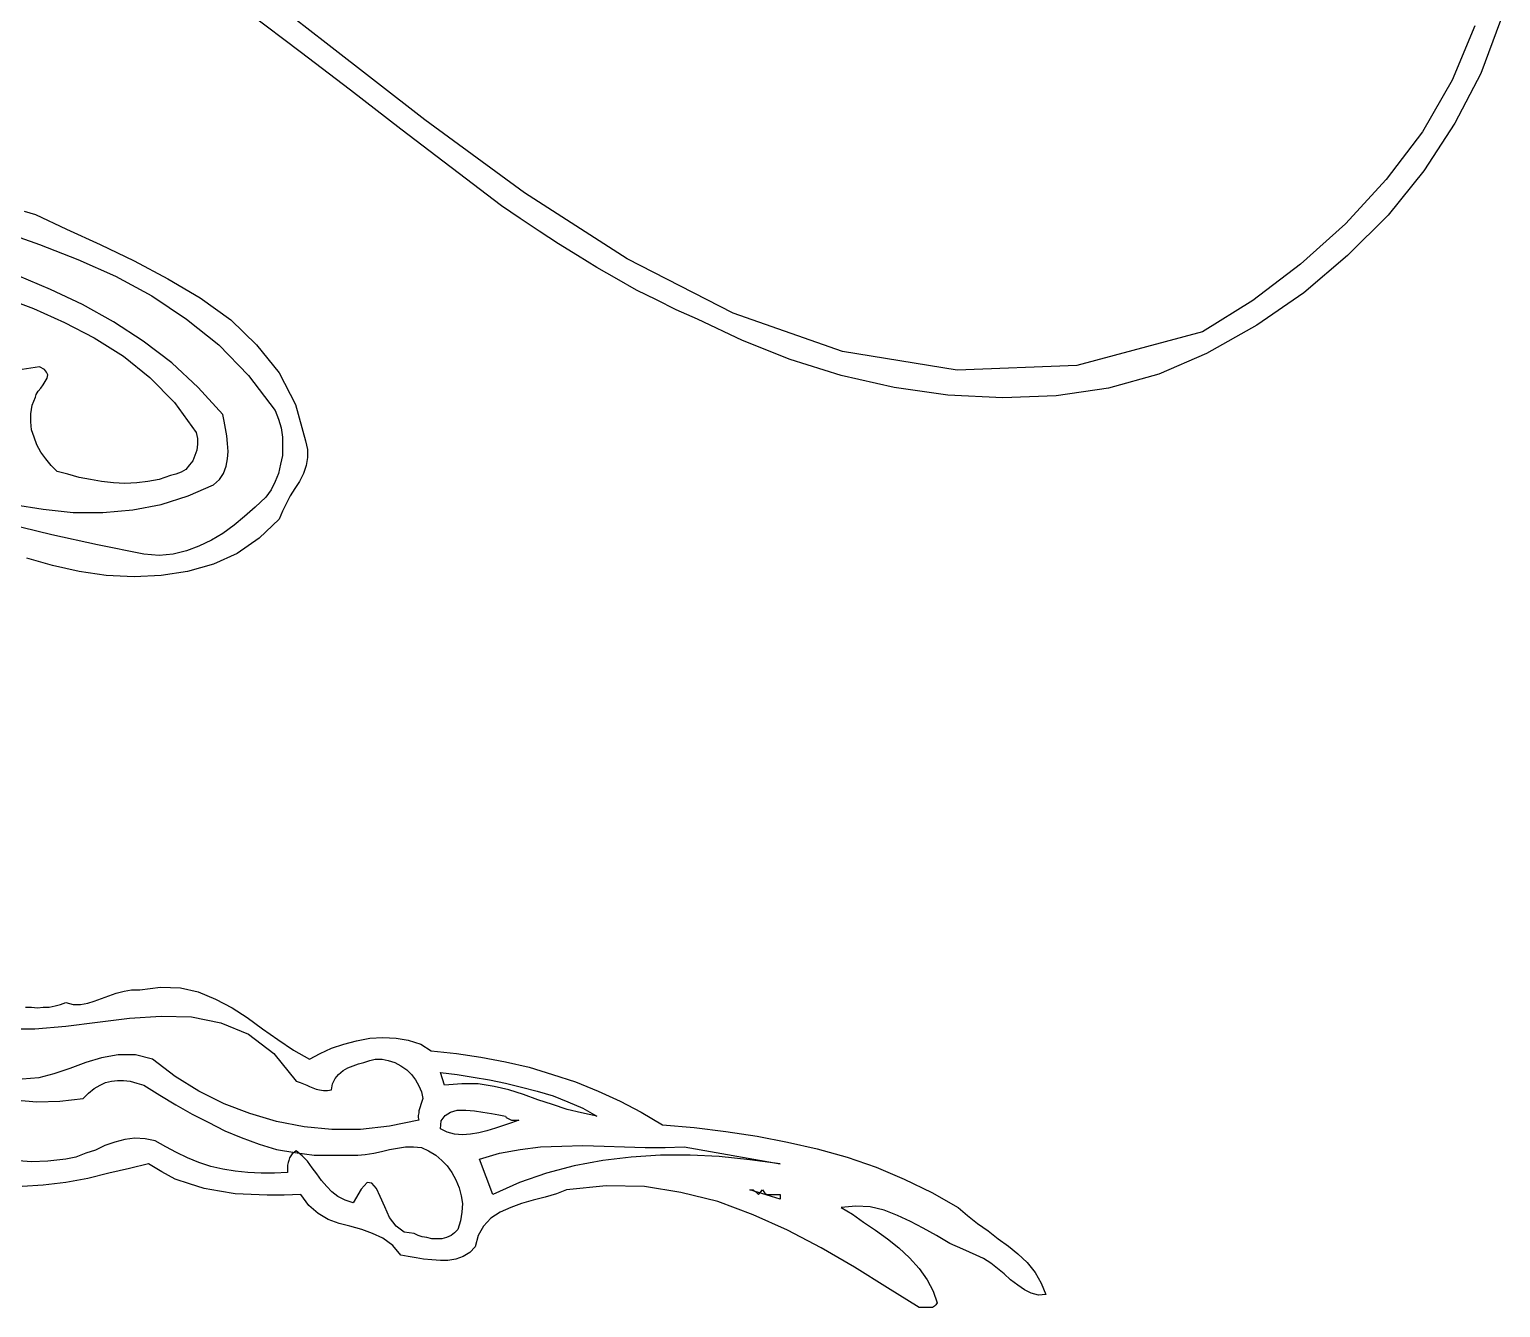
# Model space of a CAD drawing. Extents: x 0.04 to 6.8, y 0.03 to 8.42.
# Drawn here: x 4.55 to 6.772, y 0.914 to 2.845 of the extents above; entities that cross this region are included whole.
import ezdxf

# ---------------------------------------------------------------- set-up
doc = ezdxf.new("R2010")
doc.units = 0
doc.layers.add('1', color=7, linetype='Continuous')

msp = doc.modelspace()

# ---------------------------------------------------------------- linework, layer by layer
for points in [[(6.772, 2.858), (6.742, 2.778), (6.703, 2.703), (6.656, 2.631), (6.602, 2.564), (6.541, 2.503), (6.475, 2.447), (6.404, 2.398), (6.328, 2.355), (6.256, 2.324), (6.18, 2.303), (6.101, 2.291), (6.02, 2.288), (5.937, 2.292), (5.856, 2.304), (5.776, 2.322), (5.699, 2.346), (5.627, 2.375), (5.559, 2.407), (5.527, 2.421), (5.497, 2.436), (5.467, 2.451), (5.437, 2.468), (5.407, 2.485), (5.378, 2.503), (5.349, 2.521), (5.32, 2.54), (5.291, 2.559), (5.263, 2.578), (5.187, 2.636), (5.111, 2.694), (5.035, 2.753), (4.959, 2.811), (4.883, 2.868)], [(4.542, 2.57), (4.559, 2.565), (4.606, 2.543), (4.657, 2.52), (4.708, 2.495), (4.759, 2.468), (4.808, 2.439), (4.854, 2.406), (4.893, 2.368), (4.927, 2.326), (4.952, 2.278), (4.967, 2.223), (4.97, 2.21), (4.97, 2.198), (4.968, 2.186), (4.964, 2.174), (4.958, 2.162), (4.951, 2.151), (4.944, 2.14), (4.938, 2.128), (4.932, 2.117), (4.927, 2.105), (4.897, 2.076), (4.864, 2.053), (4.828, 2.037), (4.789, 2.026), (4.749, 2.02), (4.708, 2.018), (4.666, 2.02), (4.625, 2.026), (4.585, 2.035), (4.546, 2.046)], [(4.544, 1.368), (4.553, 1.368), (4.562, 1.367), (4.571, 1.368), (4.58, 1.368), (4.589, 1.37), (4.597, 1.372), (4.605, 1.375), (4.616, 1.372), (4.627, 1.372), (4.638, 1.374), (4.648, 1.377), (4.659, 1.381), (4.67, 1.385), (4.681, 1.389), (4.693, 1.392), (4.704, 1.394), (4.717, 1.394), (4.748, 1.398), (4.778, 1.397), (4.805, 1.391), (4.831, 1.38), (4.856, 1.367), (4.879, 1.352), (4.902, 1.335), (4.925, 1.319), (4.949, 1.303), (4.973, 1.289), (4.989, 1.298), (5.006, 1.306), (5.025, 1.312), (5.044, 1.317), (5.064, 1.321), (5.084, 1.322), (5.104, 1.321), (5.122, 1.318), (5.141, 1.312), (5.157, 1.302), (5.195, 1.298), (5.232, 1.292), (5.269, 1.285), (5.305, 1.277), (5.34, 1.266), (5.375, 1.255), (5.409, 1.241), (5.442, 1.226), (5.474, 1.209), (5.506, 1.19), (5.554, 1.186), (5.602, 1.18), (5.649, 1.173), (5.695, 1.164), (5.74, 1.154), (5.785, 1.141), (5.829, 1.126), (5.871, 1.108), (5.913, 1.088), (5.953, 1.065), (5.967, 1.053), (5.982, 1.041), (5.998, 1.03), (6.013, 1.018), (6.029, 1.007), (6.043, 0.995), (6.057, 0.982), (6.069, 0.967), (6.078, 0.951), (6.085, 0.934), (6.074, 0.933), (6.063, 0.936), (6.053, 0.941), (6.043, 0.948), (6.032, 0.956), (6.022, 0.965), (6.012, 0.973), (6.002, 0.981), (5.991, 0.988), (5.98, 0.993), (5.96, 1.002), (5.94, 1.011), (5.92, 1.023), (5.9, 1.034), (5.881, 1.044), (5.861, 1.053), (5.841, 1.061), (5.82, 1.066), (5.798, 1.067), (5.776, 1.065), (5.793, 1.055), (5.81, 1.043), (5.828, 1.031), (5.846, 1.018), (5.863, 1.004), (5.879, 0.989), (5.894, 0.973), (5.906, 0.956), (5.915, 0.939), (5.921, 0.921), (5.919, 0.918), (5.917, 0.916), (5.914, 0.914), (5.912, 0.914), (5.909, 0.914), (5.906, 0.914), (5.903, 0.914), (5.9, 0.914), (5.897, 0.914), (5.894, 0.914), (5.846, 0.944), (5.796, 0.975), (5.746, 1.004), (5.695, 1.031), (5.643, 1.054), (5.59, 1.074), (5.534, 1.088), (5.479, 1.097), (5.421, 1.098), (5.361, 1.092), (5.346, 1.086), (5.329, 1.081), (5.311, 1.076), (5.293, 1.071), (5.277, 1.065), (5.261, 1.058), (5.247, 1.049), (5.236, 1.037), (5.228, 1.023), (5.223, 1.006), (5.215, 0.997), (5.205, 0.991), (5.194, 0.987), (5.182, 0.985), (5.171, 0.985), (5.158, 0.986), (5.145, 0.987), (5.134, 0.989), (5.122, 0.991), (5.111, 0.993), (5.099, 1.008), (5.084, 1.019), (5.068, 1.026), (5.052, 1.032), (5.034, 1.037), (5.018, 1.041), (5.001, 1.047), (4.986, 1.056), (4.972, 1.068), (4.96, 1.085), (4.935, 1.084), (4.909, 1.084), (4.885, 1.085), (4.861, 1.086), (4.837, 1.09), (4.814, 1.094), (4.792, 1.101), (4.77, 1.108), (4.75, 1.119), (4.73, 1.131), (4.701, 1.124), (4.67, 1.117), (4.638, 1.109), (4.605, 1.103), (4.571, 1.099), (4.539, 1.097)]]:
    msp.add_lwpolyline(points)
at = {"layer": '1'}
for points in [[(6.733, 2.85), (6.699, 2.768), (6.654, 2.69), (6.599, 2.618), (6.538, 2.551), (6.47, 2.49), (6.398, 2.435), (6.322, 2.388), (6.132, 2.337), (5.951, 2.33), (5.778, 2.358), (5.613, 2.416), (5.453, 2.498), (5.298, 2.598), (5.147, 2.708), (4.998, 2.824), (4.85, 2.939)], [(4.506, 2.541), (4.565, 2.52), (4.623, 2.497), (4.68, 2.472), (4.735, 2.442), (4.787, 2.407), (4.836, 2.368), (4.881, 2.322), (4.921, 2.269)], [(4.526, 2.127), (4.571, 2.12), (4.616, 2.115), (4.661, 2.115), (4.706, 2.119), (4.749, 2.127), (4.79, 2.14), (4.828, 2.157), (4.837, 2.165), (4.843, 2.174), (4.847, 2.185), (4.849, 2.196), (4.85, 2.207), (4.849, 2.219), (4.848, 2.231), (4.846, 2.242), (4.844, 2.253), (4.842, 2.263), (4.805, 2.304), (4.765, 2.341), (4.722, 2.374), (4.677, 2.403), (4.63, 2.429), (4.582, 2.452), (4.532, 2.473)], [(4.508, 2.441), (4.556, 2.423), (4.603, 2.402), (4.648, 2.379), (4.692, 2.351), (4.732, 2.319), (4.769, 2.281), (4.802, 2.236)], [(4.802, 2.236), (4.804, 2.227), (4.804, 2.218), (4.803, 2.209), (4.8, 2.201), (4.797, 2.193), (4.792, 2.187), (4.786, 2.18), (4.779, 2.176), (4.771, 2.173), (4.763, 2.171), (4.746, 2.165), (4.729, 2.162), (4.712, 2.16), (4.694, 2.159), (4.677, 2.16), (4.659, 2.162), (4.642, 2.165), (4.625, 2.168), (4.608, 2.173), (4.592, 2.177), (4.583, 2.186), (4.575, 2.196), (4.567, 2.206), (4.561, 2.217), (4.557, 2.229), (4.553, 2.24), (4.552, 2.252), (4.552, 2.264), (4.554, 2.277), (4.559, 2.289), (4.56, 2.293), (4.563, 2.298), (4.567, 2.303), (4.571, 2.308), (4.574, 2.313), (4.577, 2.318), (4.578, 2.323), (4.576, 2.327), (4.573, 2.331), (4.565, 2.335), (4.539, 2.331)], [(4.921, 2.269), (4.926, 2.256), (4.93, 2.243), (4.932, 2.229), (4.932, 2.215), (4.932, 2.201), (4.929, 2.188), (4.926, 2.174), (4.921, 2.162), (4.915, 2.149), (4.907, 2.138), (4.891, 2.123), (4.875, 2.109), (4.859, 2.096), (4.842, 2.083), (4.825, 2.073), (4.806, 2.064), (4.787, 2.057), (4.767, 2.052), (4.746, 2.05), (4.723, 2.052), (4.653, 2.066), (4.584, 2.081), (4.516, 2.098)], [(4.513, 1.335), (4.558, 1.335), (4.605, 1.339), (4.653, 1.345), (4.701, 1.351), (4.749, 1.354), (4.795, 1.353), (4.839, 1.344), (4.881, 1.327), (4.919, 1.298), (4.953, 1.256), (4.959, 1.254), (4.964, 1.252), (4.969, 1.25), (4.973, 1.248), (4.978, 1.246), (4.983, 1.244), (4.988, 1.243), (4.994, 1.242), (5, 1.242), (5.006, 1.243), (5.008, 1.252), (5.012, 1.26), (5.017, 1.266), (5.024, 1.272), (5.031, 1.276), (5.039, 1.279), (5.047, 1.282), (5.055, 1.284), (5.064, 1.287), (5.072, 1.289), (5.083, 1.289), (5.092, 1.287), (5.102, 1.284), (5.111, 1.279), (5.12, 1.273), (5.127, 1.266), (5.133, 1.258), (5.138, 1.249), (5.142, 1.24), (5.144, 1.23), (5.143, 1.227), (5.142, 1.224), (5.141, 1.221), (5.14, 1.217), (5.139, 1.214), (5.138, 1.211), (5.138, 1.208), (5.137, 1.204), (5.137, 1.201), (5.138, 1.197), (5.094, 1.188), (5.05, 1.183), (5.007, 1.183), (4.965, 1.187), (4.923, 1.195), (4.883, 1.207), (4.844, 1.222), (4.806, 1.241), (4.77, 1.263), (4.736, 1.289), (4.71, 1.296), (4.684, 1.296), (4.659, 1.291), (4.635, 1.284), (4.611, 1.275), (4.587, 1.267), (4.564, 1.261), (4.539, 1.259)], [(5.407, 1.203), (5.384, 1.208), (5.362, 1.213), (5.34, 1.221), (5.318, 1.228), (5.296, 1.236), (5.274, 1.243), (5.252, 1.248), (5.228, 1.252), (5.203, 1.252), (5.177, 1.25), (5.171, 1.269), (5.196, 1.266), (5.22, 1.262), (5.245, 1.258), (5.269, 1.253), (5.293, 1.247), (5.317, 1.241), (5.341, 1.234), (5.363, 1.225), (5.386, 1.215), (5.407, 1.203)], [(4.526, 1.228), (4.561, 1.225), (4.596, 1.226), (4.631, 1.23), (4.639, 1.238), (4.648, 1.245), (4.657, 1.25), (4.665, 1.254), (4.674, 1.256), (4.683, 1.257), (4.692, 1.257), (4.702, 1.256), (4.712, 1.253), (4.723, 1.25), (4.747, 1.235), (4.771, 1.22), (4.796, 1.206), (4.82, 1.194), (4.845, 1.181), (4.87, 1.171), (4.897, 1.161), (4.923, 1.153), (4.951, 1.148), (4.98, 1.144), (4.984, 1.144), (4.99, 1.144), (4.996, 1.144), (5.002, 1.144), (5.01, 1.144), (5.017, 1.144), (5.024, 1.144), (5.032, 1.144), (5.039, 1.144), (5.046, 1.144), (5.057, 1.145), (5.07, 1.147), (5.082, 1.15), (5.094, 1.153), (5.106, 1.155), (5.118, 1.157), (5.13, 1.157), (5.142, 1.156), (5.153, 1.151), (5.164, 1.144), (5.173, 1.136), (5.181, 1.128), (5.188, 1.118), (5.194, 1.107), (5.199, 1.095), (5.202, 1.083), (5.204, 1.071), (5.203, 1.058), (5.201, 1.045), (5.197, 1.032), (5.192, 1.027), (5.187, 1.023), (5.18, 1.02), (5.173, 1.018), (5.166, 1.018), (5.158, 1.018), (5.15, 1.02), (5.143, 1.021), (5.137, 1.023), (5.131, 1.026), (5.116, 1.028), (5.104, 1.037), (5.094, 1.05), (5.087, 1.066), (5.08, 1.082), (5.074, 1.094), (5.067, 1.102), (5.06, 1.103), (5.051, 1.093), (5.039, 1.072), (5.027, 1.076), (5.016, 1.082), (5.007, 1.089), (4.999, 1.097), (4.991, 1.106), (4.984, 1.116), (4.977, 1.125), (4.97, 1.135), (4.962, 1.143), (4.953, 1.151), (4.95, 1.148), (4.947, 1.146), (4.945, 1.143), (4.943, 1.14), (4.942, 1.136), (4.941, 1.133), (4.94, 1.129), (4.94, 1.126), (4.94, 1.122), (4.94, 1.118), (4.92, 1.117), (4.9, 1.117), (4.88, 1.118), (4.861, 1.12), (4.842, 1.123), (4.824, 1.127), (4.806, 1.133), (4.789, 1.14), (4.772, 1.148), (4.756, 1.157), (4.74, 1.166), (4.725, 1.169), (4.709, 1.17), (4.694, 1.168), (4.679, 1.164), (4.664, 1.159), (4.65, 1.152), (4.635, 1.147), (4.62, 1.141), (4.605, 1.138), (4.578, 1.135), (4.553, 1.134), (4.527, 1.136)], [(5.289, 1.197), (5.278, 1.193), (5.266, 1.189), (5.254, 1.185), (5.241, 1.181), (5.229, 1.178), (5.216, 1.176), (5.204, 1.175), (5.192, 1.176), (5.181, 1.179), (5.171, 1.184), (5.172, 1.196), (5.178, 1.204), (5.186, 1.209), (5.196, 1.212), (5.209, 1.212), (5.222, 1.211), (5.235, 1.209), (5.248, 1.207), (5.259, 1.205), (5.269, 1.203), (5.27, 1.201), (5.272, 1.2), (5.274, 1.199), (5.276, 1.198), (5.278, 1.197), (5.281, 1.197), (5.283, 1.197), (5.286, 1.197), (5.289, 1.197)], [(5.684, 1.131), (5.638, 1.137), (5.592, 1.142), (5.548, 1.144), (5.503, 1.144), (5.459, 1.141), (5.416, 1.136), (5.373, 1.128), (5.331, 1.117), (5.29, 1.103), (5.25, 1.085), (5.23, 1.138), (5.26, 1.147), (5.291, 1.153), (5.322, 1.157), (5.354, 1.158), (5.386, 1.159), (5.418, 1.158), (5.449, 1.157), (5.48, 1.156), (5.51, 1.156), (5.539, 1.157), (5.684, 1.131)], [(5.651, 1.085), (5.657, 1.092), (5.659, 1.089), (5.661, 1.087), (5.664, 1.085), (5.666, 1.085), (5.669, 1.085), (5.672, 1.085), (5.675, 1.085), (5.678, 1.085), (5.681, 1.085), (5.684, 1.085), (5.684, 1.078), (5.638, 1.092), (5.64, 1.092), (5.642, 1.092), (5.643, 1.092), (5.645, 1.09), (5.647, 1.089), (5.648, 1.088), (5.65, 1.086), (5.651, 1.085)]]:
    msp.add_lwpolyline(points, dxfattribs=at)

doc.saveas('drawing.dxf')
